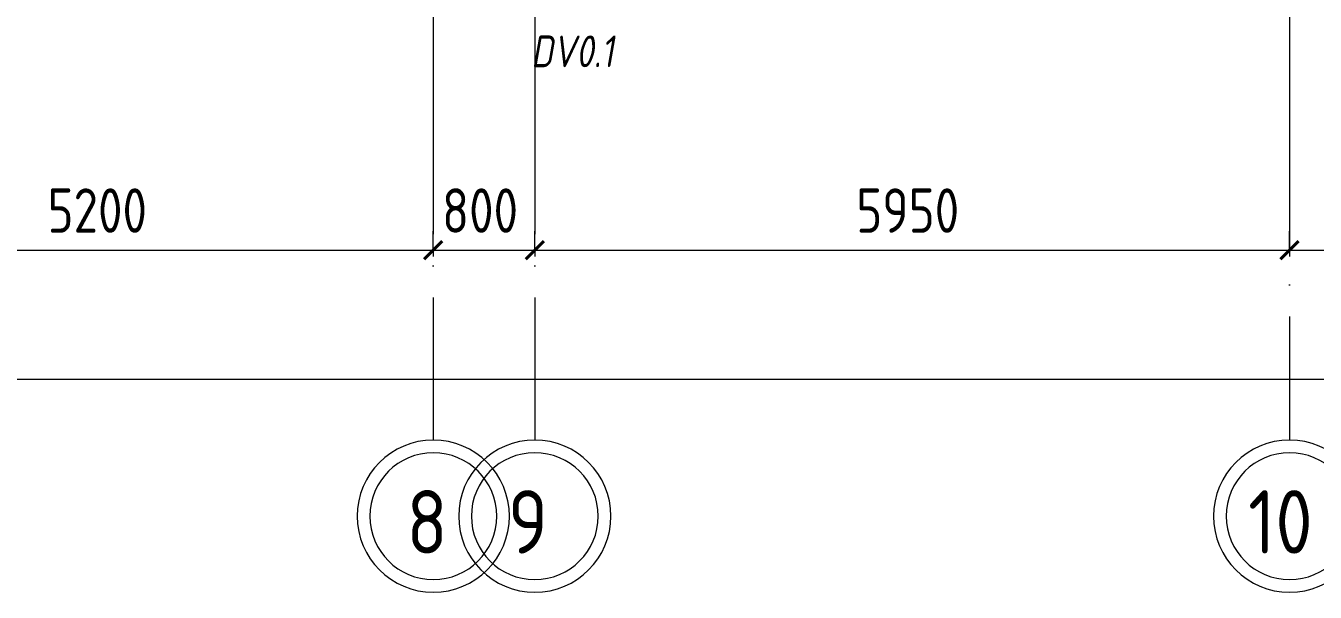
# Model space of a CAD drawing. Header units: millimetres. Extents: x -404508 to 361533, y -175093 to 31861.
# Drawn here: x -31225 to -21061, y -166659 to -162192 of the extents above; entities that cross this region are included whole.
import ezdxf

# ---------------------------------------------------------------- set-up
doc = ezdxf.new("R2010")
doc.units = ezdxf.units.MM
doc.linetypes.add('ADSK_Линия сетки', pattern=[25, 20, -2.5, 0, -2.5])
for name, color, linetype, lineweight in [('Оси', 252, 'Continuous', 9), ('Примечания', 7, 'Continuous', 25), ('Размеры', 7, 'Continuous', 9)]:
    doc.layers.add(name, color=color, linetype=linetype, lineweight=lineweight)
doc.styles.add('GOST Common_2', font='', dxfattribs={"width": 0.9, "height": 250})
doc.styles.add('GOST Common_4', font='', dxfattribs={"height": 7})
doc.styles.add('RubezhCAD', font='', dxfattribs={"oblique": 10})
doc.styles.get('GOST Common_2').set_extended_font_data('GOST type B')
doc.styles.get('GOST Common_4').set_extended_font_data('GOST 2.304 type A')
doc.styles.get('RubezhCAD').set_extended_font_data('GOST type A')

# ---------------------------------------------------------------- blocks, each defined once
blk = doc.blocks.new('1 этаж')
at = {"layer": 'Оси', "color": 251, "linetype": 'ADSK_Линия сетки', "ltscale": 100, "true_color": 0x636466}
for p, q in [((-34706, 32207), (-34706, -33770)), ((-41456, -2644), (-41456, -33770)), ((-40656, -2644), (-40656, -33770))]:
    blk.add_line(p, q, dxfattribs=at)
at = {"layer": 'Оси', "color": 251, "lineweight": 20, "true_color": 0x636466}
for centre, radius, start, end in [((-41456, -34370), 600, 0, 180), ((-40656, -34370), 600, 0, 180), ((-34706, -34370), 600, 0, 180), ((-41456, -34370), 500, 0, 180), ((-40656, -34370), 500, 0, 180), ((-34706, -34370), 500, 0, 180), ((-41456, -34370), 600, 180, 0), ((-41456, -34370), 500, 180, 0), ((-40656, -34370), 600, 180, 0), ((-40656, -34370), 500, 180, 0), ((-34706, -34370), 600, 180, 0), ((-34706, -34370), 500, 180, 0)]:
    blk.add_arc(centre, radius, start, end, dxfattribs=at)
at = {"layer": 'Размеры', "color": 251, "lineweight": 20, "true_color": 0x636466}
for p, q in [((-41456, -32273), (-41456, -32123)), ((-41456, -32273), (-41456, -32123)), ((-40656, -32273), (-40656, -32123)), ((-40656, -32273), (-40656, -32123)), ((-34706, -32273), (-34706, -32123)), ((-34706, -32273), (-34706, -32123)), ((-46656, -32273), (-41456, -32273)), ((-41456, -32273), (-41456, -32323)), ((-41456, -32273), (-40656, -32273)), ((-41456, -32273), (-41456, -32323)), ((-40656, -32273), (-40656, -32323)), ((-40656, -32273), (-34706, -32273)), ((-40656, -32273), (-40656, -32323)), ((-34706, -32273), (-34706, -32323)), ((-34706, -32273), (-32956, -32273)), ((-34706, -32273), (-34706, -32323)), ((-65606, -33291), (2294, -33291))]:
    blk.add_line(p, q, dxfattribs=at)
at = {"layer": 'Размеры', "color": 251, "lineweight": 40, "true_color": 0x636466}
for p, q in [((-41456, -32273), (-41385, -32202)), ((-41456, -32273), (-41385, -32202)), ((-40656, -32273), (-40585, -32202)), ((-40656, -32273), (-40585, -32202)), ((-34706, -32273), (-34635, -32202)), ((-34706, -32273), (-34635, -32202)), ((-41456, -32273), (-41527, -32343)), ((-41456, -32273), (-41527, -32343)), ((-40656, -32273), (-40727, -32343)), ((-40656, -32273), (-40727, -32343)), ((-34706, -32273), (-34777, -32343)), ((-34706, -32273), (-34777, -32343))]:
    blk.add_line(p, q, dxfattribs=at)
at = {"layer": 'Оси', "color": 251, "true_color": 0x636466, "style": 'GOST Common_2', "width": 0.9}
for s, p in [('8', (-41667, -34665)), ('9', (-40867, -34665)), ('10', (-35033, -34665))]:
    blk.add_text(s, height=500, dxfattribs=at).set_placement(p)
at = {"layer": 'Размеры', "color": 251, "lineweight": 20, "true_color": 0x636466, "char_height": 350, "attachment_point": 1, "line_spacing_factor": 1.022761, "style": 'GOST Common_4'}
for s, insert, width in [('5200', (-44497, -31785), 1059.58), ('800', (-41387, -31785), 794.69), ('5950', (-38122, -31785), 1059.58)]:
    blk.add_mtext(s, dxfattribs=dict(at, insert=insert, width=width))

msp = doc.modelspace()

# ---------------------------------------------------------------- block references
msp.add_blockref('1 этаж', (13443.4, -131688.8))

# ---------------------------------------------------------------- texts
at = {"layer": 'Примечания', "ltscale": 100, "transparency": 33554687, "insert": (-27242.6, -162393.2), "char_height": 250, "width": 10064.647, "attachment_point": 4, "style": 'RubezhCAD'}
msp.add_mtext('DV0.1', dxfattribs=at)

doc.saveas('drawing.dxf')
